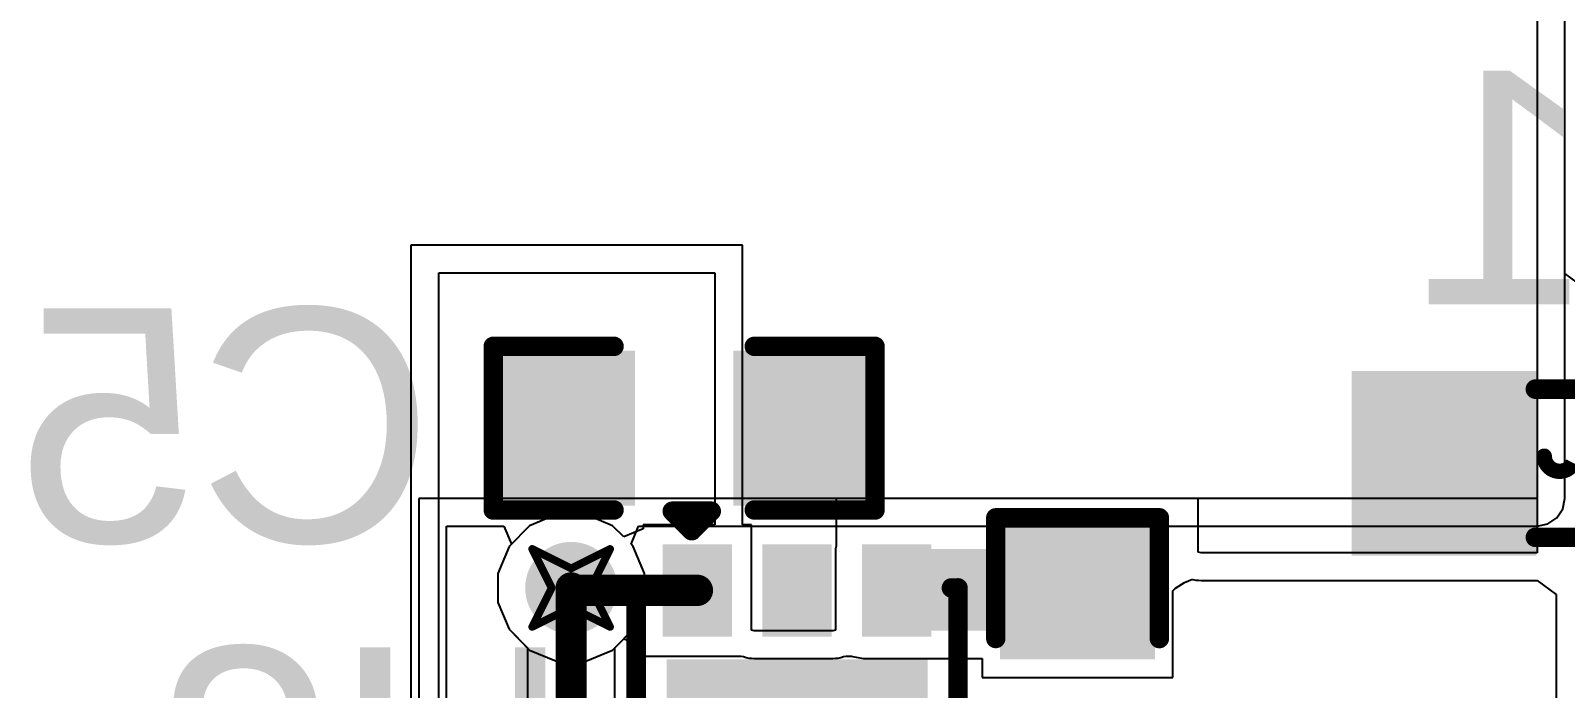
# Model space of a CAD drawing. Header units: inches. Extents: x -11 to 1110, y -7 to 455.
# Drawn here: x 628.61 to 638.62, y 7.58 to 11.87 of the extents above; entities that cross this region are included whole.
import ezdxf

# ---------------------------------------------------------------- set-up
doc = ezdxf.new("R2010")
doc.units = ezdxf.units.IN
for name, color, linetype in [('Bottom Layer', 5, 'Continuous'), ('Bottom Overlay', 54, 'Continuous'), ('Bottom Paste', 16, 'Continuous'), ('Bottom Solder', 6, 'Continuous'), ('Drill Drawing', 1, 'Continuous'), ('Top Layer', 1, 'Continuous'), ('Via Holes', 16, 'Continuous')]:
    doc.layers.add(name, color=color, linetype=linetype)
doc.styles.add('Arial', font='', dxfattribs={"height": 0.2})
doc.styles.get('Arial').set_extended_font_data('Arial')

msp = doc.modelspace()

# ---------------------------------------------------------------- hatches: boundary and pattern name
at = {"layer": 'Bottom Layer'}
for points in [[(631.726, 8.833), (631.726, 9.722), (632.488, 9.722), (632.488, 8.833)], [(633.25, 8.833), (633.25, 9.722), (634.012, 9.722), (634.012, 8.833)], [(637.324, 9.549), (638.324, 9.549), (638.324, 8.549), (637.324, 8.549)], [(635.879, 7.83), (634.99, 7.83), (634.99, 8.592), (635.879, 8.592)], [(633.131, 7.97), (632.781, 7.97), (632.781, 8.47), (633.131, 8.47)], [(633.781, 7.97), (633.431, 7.97), (633.431, 8.47), (633.781, 8.47)], [(634.038, 7.957), (635.765, 7.957), (635.765, 8.49), (634.038, 8.49)], [(634.431, 7.97), (634.081, 7.97), (634.081, 8.47), (634.431, 8.47)], [(632.806, 6.72), (632.806, 7.72), (634.406, 7.72), (634.406, 6.72)]]:
    msp.add_hatch(color=5, dxfattribs=at).paths.add_polyline_path(points)
h = msp.add_hatch(color=5, dxfattribs=at)
edge = h.paths.add_edge_path()
edge.add_arc((632.133, 8.236), 0.3, 0, 360)
at = {"layer": 'Bottom Paste'}
for points in [[(631.726, 8.833), (631.726, 9.722), (632.488, 9.722), (632.488, 8.833)], [(633.25, 8.833), (633.25, 9.722), (634.012, 9.722), (634.012, 8.833)], [(637.324, 9.549), (638.324, 9.549), (638.324, 8.549), (637.324, 8.549)], [(635.879, 7.83), (634.99, 7.83), (634.99, 8.592), (635.879, 8.592)], [(633.131, 7.97), (632.781, 7.97), (632.781, 8.47), (633.131, 8.47)], [(633.781, 7.97), (633.431, 7.97), (633.431, 8.47), (633.781, 8.47)], [(634.431, 7.97), (634.081, 7.97), (634.081, 8.47), (634.431, 8.47)], [(632.806, 6.72), (632.806, 7.72), (634.406, 7.72), (634.406, 6.72)]]:
    msp.add_hatch(color=16, dxfattribs=at).paths.add_polyline_path(points)
at = {"layer": 'Bottom Solder'}
for points in [[(631.666, 8.773), (631.666, 9.782), (632.548, 9.782), (632.548, 8.773)], [(633.19, 8.773), (633.19, 9.782), (634.072, 9.782), (634.072, 8.773)], [(637.223, 9.651), (638.426, 9.651), (638.426, 8.447), (637.223, 8.447)], [(635.939, 7.77), (634.93, 7.77), (634.93, 8.652), (635.939, 8.652)], [(633.182, 7.919), (632.73, 7.919), (632.73, 8.521), (633.182, 8.521)], [(633.832, 7.919), (633.38, 7.919), (633.38, 8.521), (633.832, 8.521)], [(634.482, 7.919), (634.03, 7.919), (634.03, 8.521), (634.482, 8.521)], [(632.755, 6.669), (632.755, 7.771), (634.457, 7.771), (634.457, 6.669)]]:
    msp.add_hatch(color=6, dxfattribs=at).paths.add_polyline_path(points)
at = {"layer": 'Top Layer'}
h = msp.add_hatch(color=1, dxfattribs=at)
edge = h.paths.add_edge_path()
edge.add_arc((632.133, 8.236), 0.3, 0, 360)
at = {"layer": 'Via Holes'}
h = msp.add_hatch(color=7, dxfattribs=at)
edge = h.paths.add_edge_path()
edge.add_arc((632.133, 8.236), 0.15, 0, 360)

# ---------------------------------------------------------------- linework, layer by layer
at = {"layer": 'Bottom Layer'}
for p, q in [((638.432, 13.621), (638.432, 10.287)), ((638.613, 10.287), (638.613, 13.621)), ((633.25, 10.471), (631.088, 10.471)), ((631.088, 10.471), (631.088, 0.259)), ((633.25, 8.648), (633.25, 10.471)), ((631.27, 2.651), (631.27, 10.29)), ((631.27, 10.29), (633.069, 10.29)), ((633.069, 10.29), (633.069, 8.648)), ((638.432, 10.287), (638.432, 10.287)), ((638.432, 10.287), (638.432, 8.465)), ((638.737, 10.195), (638.613, 10.287)), ((636.222, 8.82), (633.86, 8.82)), ((633.86, 8.82), (633.86, 8.508)), ((636.222, 8.468), (636.222, 8.82)), ((632.038, 8.714), (631.862, 8.641)), ((632.228, 8.714), (632.038, 8.714)), ((632.403, 8.641), (632.228, 8.714)), ((631.862, 8.641), (631.728, 8.507)), ((632.476, 8.569), (632.403, 8.641)), ((632.603, 8.621), (632.476, 8.569)), ((633.069, 8.648), (632.603, 8.648)), ((632.603, 8.648), (632.603, 8.621)), ((633.309, 8.648), (633.25, 8.648)), ((633.309, 7.96), (633.309, 8.648)), ((631.728, 8.507), (631.655, 8.331)), ((633.86, 8.508), (633.857, 8.49)), ((633.857, 8.49), (633.857, 7.96)), ((636.24, 8.465), (636.222, 8.468)), ((638.432, 8.465), (636.24, 8.465)), ((631.655, 8.331), (631.655, 8.141)), ((636.057, 8.216), (636.071, 8.232)), ((636.057, 7.652), (636.057, 8.216)), ((636.071, 8.232), (636.074, 8.234)), ((636.074, 8.234), (636.132, 8.272)), ((636.132, 8.272), (636.184, 8.292)), ((636.184, 8.292), (636.187, 8.291)), ((636.187, 8.291), (636.205, 8.287)), ((636.205, 8.287), (636.223, 8.287)), ((636.223, 8.287), (636.24, 8.284)), ((636.24, 8.284), (638.432, 8.284)), ((638.432, 8.284), (638.556, 8.192)), ((631.655, 8.141), (631.728, 7.966)), ((638.556, 8.192), (638.556, 7.398)), ((631.728, 7.966), (631.862, 7.831)), ((633.327, 7.957), (633.309, 7.96)), ((633.839, 7.957), (633.327, 7.957)), ((633.857, 7.96), (633.839, 7.957)), ((631.862, 7.831), (632.038, 7.758)), ((632.228, 7.758), (632.403, 7.831)), ((632.403, 7.831), (632.476, 7.904)), ((632.476, 7.904), (632.603, 7.859)), ((632.603, 7.859), (632.603, 7.792)), ((632.038, 7.758), (632.228, 7.758)), ((632.603, 7.792), (633.242, 7.792)), ((633.242, 7.792), (633.257, 7.789)), ((633.257, 7.789), (633.273, 7.783)), ((633.273, 7.783), (633.291, 7.779)), ((633.291, 7.779), (633.309, 7.779)), ((633.309, 7.779), (633.327, 7.776)), ((633.327, 7.776), (633.839, 7.776)), ((633.839, 7.776), (633.856, 7.779)), ((633.856, 7.779), (633.874, 7.779)), ((633.874, 7.779), (633.892, 7.783)), ((633.892, 7.783), (633.908, 7.789)), ((633.908, 7.789), (633.924, 7.792)), ((633.924, 7.792), (633.964, 7.792)), ((633.964, 7.792), (633.968, 7.789)), ((633.968, 7.789), (634.038, 7.776)), ((634.038, 7.776), (634.812, 7.776)), ((634.812, 7.776), (634.812, 7.652)), ((634.812, 7.652), (636.057, 7.652))]:
    msp.add_line(p, q, dxfattribs=at)
for points in [[(632.133, 8.236, 0.203, 0.203, 0), (632.149, 8.22, 0.203, 0.203, 0)], [(632.149, 8.22, 0.203, 0.203, 0), (632.956, 8.22, 0.203, 0.203, 0)]]:
    msp.add_lwpolyline(points, format="xyseb", dxfattribs=at)
for points in [[(632.082, 8.236, 0.102, 0.102, 1), (632.184, 8.236, 0.102, 0.102, 1)], [(632.098, 8.22, 0.102, 0.102, 1), (632.2, 8.22, 0.102, 0.102, 1)], [(632.098, 8.22, 0.102, 0.102, 1), (632.2, 8.22, 0.102, 0.102, 1)], [(632.905, 8.22, 0.102, 0.102, 1), (633.007, 8.22, 0.102, 0.102, 1)]]:
    msp.add_lwpolyline(points, format="xyseb", close=True, dxfattribs=at)
at = {"layer": 'Bottom Overlay'}
for points in [[(631.625, 8.744, 0.127, 0.127, 0), (631.625, 9.811, 0.127, 0.127, 0)], [(631.625, 9.811, 0.127, 0.127, 0), (632.412, 9.811, 0.127, 0.127, 0)], [(633.327, 9.811, 0.127, 0.127, 0), (634.114, 9.811, 0.127, 0.127, 0)], [(634.114, 8.744, 0.127, 0.127, 0), (634.114, 9.811, 0.127, 0.127, 0)], [(638.42, 9.532, 0.127, 0.127, 0), (638.928, 9.532, 0.127, 0.127, 0)], [(638.667, 9.051, 0.1, 0.1, -0.784117), (638.478, 9.095, 0.1, 0.1, 0)], [(631.625, 8.744, 0.127, 0.127, 0), (632.412, 8.744, 0.127, 0.127, 0)], [(633.327, 8.744, 0.127, 0.127, 0), (634.114, 8.744, 0.127, 0.127, 0)], [(632.792, 8.736, 0.127, 0.127, 0), (633.046, 8.736, 0.127, 0.127, 0)], [(632.792, 8.736, 0.127, 0.127, 0), (632.919, 8.609, 0.127, 0.127, 0)], [(632.919, 8.609, 0.127, 0.127, 0), (633.046, 8.736, 0.127, 0.127, 0)], [(634.901, 8.693, 0.127, 0.127, 0), (635.968, 8.693, 0.127, 0.127, 0)], [(634.901, 7.906, 0.127, 0.127, 0), (634.901, 8.693, 0.127, 0.127, 0)], [(635.968, 7.906, 0.127, 0.127, 0), (635.968, 8.693, 0.127, 0.127, 0)], [(638.42, 8.566, 0.127, 0.127, 0), (638.928, 8.566, 0.127, 0.127, 0)], [(632.557, 6.22, 0.127, 0.127, 0), (632.557, 8.22, 0.127, 0.127, 0)], [(634.611, 8.236, 0.127, 0.127, 0), (634.655, 8.236, 0.127, 0.127, 0)], [(634.655, 6.22, 0.127, 0.127, 0), (634.655, 8.22, 0.127, 0.127, 0)]]:
    msp.add_lwpolyline(points, format="xyseb", dxfattribs=at)
for points in [[(631.593, 9.811, 0.0635, 0.0635, 1), (631.657, 9.811, 0.0635, 0.0635, 1)], [(631.593, 9.811, 0.0635, 0.0635, 1), (631.657, 9.811, 0.0635, 0.0635, 1)], [(632.38, 9.811, 0.0635, 0.0635, 1), (632.444, 9.811, 0.0635, 0.0635, 1)], [(633.295, 9.811, 0.0635, 0.0635, 1), (633.358, 9.811, 0.0635, 0.0635, 1)], [(634.082, 9.811, 0.0635, 0.0635, 1), (634.146, 9.811, 0.0635, 0.0635, 1)], [(634.082, 9.811, 0.0635, 0.0635, 1), (634.146, 9.811, 0.0635, 0.0635, 1)], [(638.388, 9.532, 0.0635, 0.0635, 1), (638.452, 9.532, 0.0635, 0.0635, 1)], [(638.453, 9.095, 0.05, 0.05, 1), (638.503, 9.095, 0.05, 0.05, 1)], [(631.593, 8.744, 0.0635, 0.0635, 1), (631.657, 8.744, 0.0635, 0.0635, 1)], [(631.593, 8.744, 0.0635, 0.0635, 1), (631.657, 8.744, 0.0635, 0.0635, 1)], [(632.38, 8.744, 0.0635, 0.0635, 1), (632.444, 8.744, 0.0635, 0.0635, 1)], [(633.295, 8.744, 0.0635, 0.0635, 1), (633.358, 8.744, 0.0635, 0.0635, 1)], [(634.082, 8.744, 0.0635, 0.0635, 1), (634.146, 8.744, 0.0635, 0.0635, 1)], [(634.082, 8.744, 0.0635, 0.0635, 1), (634.146, 8.744, 0.0635, 0.0635, 1)], [(632.76, 8.736, 0.0635, 0.0635, 1), (632.824, 8.736, 0.0635, 0.0635, 1)], [(632.76, 8.736, 0.0635, 0.0635, 1), (632.824, 8.736, 0.0635, 0.0635, 1)], [(633.014, 8.736, 0.0635, 0.0635, 1), (633.078, 8.736, 0.0635, 0.0635, 1)], [(633.014, 8.736, 0.0635, 0.0635, 1), (633.078, 8.736, 0.0635, 0.0635, 1)], [(634.87, 8.693, 0.0635, 0.0635, 1), (634.933, 8.693, 0.0635, 0.0635, 1)], [(634.87, 8.693, 0.0635, 0.0635, 1), (634.933, 8.693, 0.0635, 0.0635, 1)], [(635.936, 8.693, 0.0635, 0.0635, 1), (636, 8.693, 0.0635, 0.0635, 1)], [(635.936, 8.693, 0.0635, 0.0635, 1), (636, 8.693, 0.0635, 0.0635, 1)], [(632.887, 8.609, 0.0635, 0.0635, 1), (632.951, 8.609, 0.0635, 0.0635, 1)], [(632.887, 8.609, 0.0635, 0.0635, 1), (632.951, 8.609, 0.0635, 0.0635, 1)], [(638.388, 8.566, 0.0635, 0.0635, 1), (638.452, 8.566, 0.0635, 0.0635, 1)], [(632.525, 8.22, 0.0635, 0.0635, 1), (632.589, 8.22, 0.0635, 0.0635, 1)], [(634.58, 8.236, 0.0635, 0.0635, 1), (634.643, 8.236, 0.0635, 0.0635, 1)], [(634.623, 8.236, 0.0635, 0.0635, 1), (634.687, 8.236, 0.0635, 0.0635, 1)], [(634.623, 8.22, 0.0635, 0.0635, 1), (634.687, 8.22, 0.0635, 0.0635, 1)], [(634.87, 7.906, 0.0635, 0.0635, 1), (634.933, 7.906, 0.0635, 0.0635, 1)], [(635.936, 7.906, 0.0635, 0.0635, 1), (636, 7.906, 0.0635, 0.0635, 1)]]:
    msp.add_lwpolyline(points, format="xyseb", close=True, dxfattribs=at)
at = {"layer": 'Drill Drawing'}
for points in [[(631.879, 8.49, 0.0508, 0.0508, 0), (632.133, 8.363, 0.0508, 0.0508, 0)], [(631.879, 8.49, 0.0508, 0.0508, 0), (632.006, 8.236, 0.0508, 0.0508, 0)], [(632.133, 8.363, 0.0508, 0.0508, 0), (632.387, 8.49, 0.0508, 0.0508, 0)], [(632.26, 8.236, 0.0508, 0.0508, 0), (632.387, 8.49, 0.0508, 0.0508, 0)], [(631.879, 7.982, 0.0508, 0.0508, 0), (632.006, 8.236, 0.0508, 0.0508, 0)], [(632.26, 8.236, 0.0508, 0.0508, 0), (632.387, 7.982, 0.0508, 0.0508, 0)], [(631.879, 7.982, 0.0508, 0.0508, 0), (632.133, 8.109, 0.0508, 0.0508, 0)], [(632.133, 8.109, 0.0508, 0.0508, 0), (632.387, 7.982, 0.0508, 0.0508, 0)]]:
    msp.add_lwpolyline(points, format="xyseb", dxfattribs=at)
for points in [[(631.866, 8.49, 0.0254, 0.0254, 1), (631.891, 8.49, 0.0254, 0.0254, 1)], [(631.866, 8.49, 0.0254, 0.0254, 1), (631.891, 8.49, 0.0254, 0.0254, 1)], [(632.374, 8.49, 0.0254, 0.0254, 1), (632.399, 8.49, 0.0254, 0.0254, 1)], [(632.374, 8.49, 0.0254, 0.0254, 1), (632.399, 8.49, 0.0254, 0.0254, 1)], [(632.12, 8.363, 0.0254, 0.0254, 1), (632.145, 8.363, 0.0254, 0.0254, 1)], [(632.12, 8.363, 0.0254, 0.0254, 1), (632.145, 8.363, 0.0254, 0.0254, 1)], [(631.993, 8.236, 0.0254, 0.0254, 1), (632.018, 8.236, 0.0254, 0.0254, 1)], [(631.993, 8.236, 0.0254, 0.0254, 1), (632.018, 8.236, 0.0254, 0.0254, 1)], [(632.247, 8.236, 0.0254, 0.0254, 1), (632.272, 8.236, 0.0254, 0.0254, 1)], [(632.247, 8.236, 0.0254, 0.0254, 1), (632.272, 8.236, 0.0254, 0.0254, 1)], [(632.12, 8.109, 0.0254, 0.0254, 1), (632.145, 8.109, 0.0254, 0.0254, 1)], [(632.12, 8.109, 0.0254, 0.0254, 1), (632.145, 8.109, 0.0254, 0.0254, 1)], [(631.866, 7.982, 0.0254, 0.0254, 1), (631.891, 7.982, 0.0254, 0.0254, 1)], [(631.866, 7.982, 0.0254, 0.0254, 1), (631.891, 7.982, 0.0254, 0.0254, 1)], [(632.374, 7.982, 0.0254, 0.0254, 1), (632.399, 7.982, 0.0254, 0.0254, 1)], [(632.374, 7.982, 0.0254, 0.0254, 1), (632.399, 7.982, 0.0254, 0.0254, 1)]]:
    msp.add_lwpolyline(points, format="xyseb", close=True, dxfattribs=at)
at = {"layer": 'Top Layer'}
for p, q in [((638.432, 13.621), (638.432, 8.82)), ((638.613, 8.82), (638.613, 13.621)), ((638.432, 8.82), (631.139, 8.82)), ((631.139, 8.82), (631.139, 0.259)), ((638.599, 8.751), (638.613, 8.82)), ((638.56, 8.692), (638.599, 8.751)), ((631.32, 0.259), (631.32, 8.639)), ((631.32, 8.639), (631.694, 8.639)), ((631.694, 8.639), (631.743, 8.522)), ((632.523, 8.522), (632.572, 8.639)), ((632.572, 8.639), (638.432, 8.639)), ((638.432, 8.639), (638.501, 8.653)), ((638.501, 8.653), (638.56, 8.692)), ((631.728, 8.507), (631.655, 8.331)), ((631.743, 8.522), (631.728, 8.507)), ((632.538, 8.507), (632.523, 8.522)), ((632.611, 8.331), (632.538, 8.507)), ((631.655, 8.331), (631.655, 8.141)), ((632.611, 8.141), (632.611, 8.331)), ((631.655, 8.141), (631.728, 7.966)), ((632.538, 7.966), (632.611, 8.141)), ((631.728, 7.966), (631.848, 7.845)), ((632.418, 7.845), (632.538, 7.966)), ((631.848, 7.845), (631.848, 3.664)), ((632.418, 5.926), (632.418, 7.845))]:
    msp.add_line(p, q, dxfattribs=at)
msp.add_lwpolyline([(632.133, 3.664, 0.203, 0.203, 0), (632.133, 8.236, 0.203, 0.203, 0)], format="xyseb", dxfattribs=at)
msp.add_lwpolyline([(632.082, 8.236, 0.102, 0.102, 1), (632.184, 8.236, 0.102, 0.102, 1)], format="xyseb", close=True, dxfattribs=at)

# ---------------------------------------------------------------- texts
at = {"layer": 'Bottom Overlay', "style": 'Arial', "text_generation_flag": 2}
for s, p in [('F1', (640.105, 10.084)), ('C5', (631.24, 8.535)), ('U2', (632.129, 6.325))]:
    msp.add_text(s, height=1.524, dxfattribs=at).set_placement(p)

doc.saveas('drawing.dxf')
